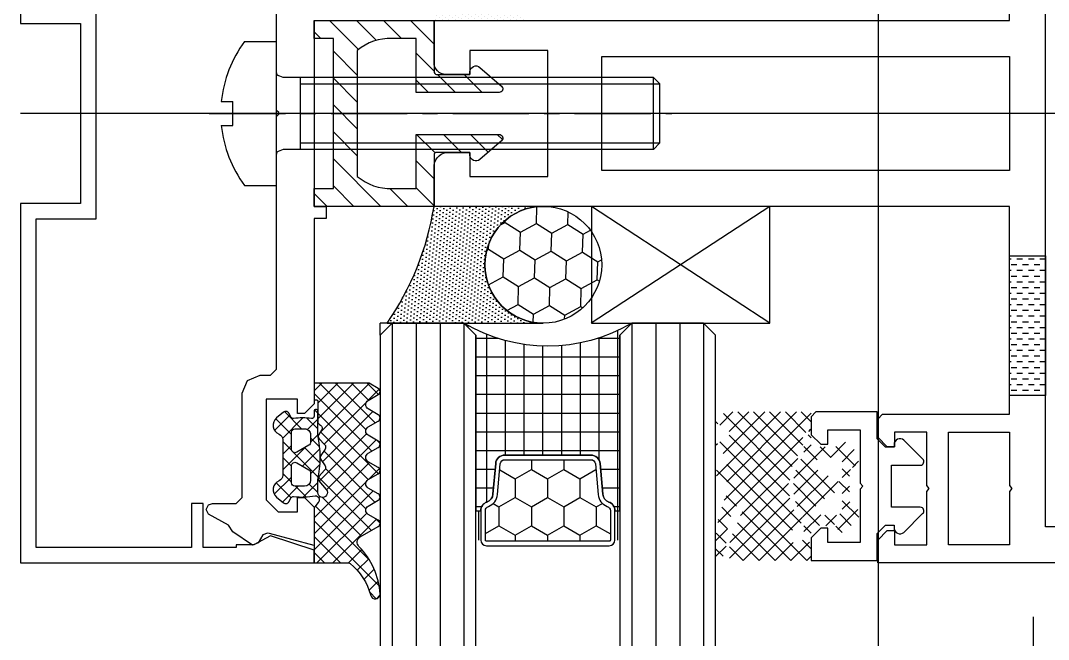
# Model space of a CAD drawing. Header units: inches. Extents: x 24920 to 61775, y 10942 to 38819.
# Drawn here: x 56554.1 to 56639.9, y 27475.3 to 27527 of the extents above; entities that cross this region are included whole.
import ezdxf

# ---------------------------------------------------------------- set-up
doc = ezdxf.new("R2010")
doc.units = ezdxf.units.IN
doc.header["$MEASUREMENT"] = 0
doc.linetypes.add('CENTER', pattern=[50.800000000000004, 31.75, -6.349999999999999, 6.349999999999999, -6.349999999999999])
doc.linetypes.add('HIDDEN', pattern=[9.524999999999999, 6.349999999999999, -3.174999999999999])
for name, color, linetype in [('0AXES', 1, 'CENTER'), ('2ACCESSORY', 201, 'Continuous'), ('2AI.EXTRUSION', 3, 'Continuous'), ('2GASK', 6, 'Continuous'), ('2GLASS', 5, 'Continuous'), ('2SEAL', 34, 'Continuous'), ('6', 6, 'Continuous'), ('EXTRN', 3, 'Continuous'), ('PJ', 13, 'Continuous'), ('SJ-TC', 251, 'Continuous'), ('STEEL', 34, 'Continuous'), ('ZX', 1, 'CENTER'), ('细线', 4, 'Continuous')]:
    doc.layers.add(name, color=color, linetype=linetype)
pattern_1 = [(58.00000001692532, (-10833.23939339159, 3593.01149604264), (-0.1761008857401778, 0.2881042457409463), [0, -0.3020140107643148])]

# ---------------------------------------------------------------- blocks, each defined once
blk = doc.blocks.new('*U617')
at = {"layer": '2AI.EXTRUSION', "color": 8, "linetype": 'HIDDEN', "ltscale": 20}
blk.add_line((909.5020549602791, -135.4799988227811), (38.99998344598635, -135.4800000547282), dxfattribs=at)
at = {"layer": '2AI.EXTRUSION', "color": 8, "elevation": -1.355851711289787e-09}
blk.add_lwpolyline([(909.5020549602791, -148.4137574351334), (38.99998344978121, -148.4137586670804), (38.99998344978121, -2.000000047322828), (909.5020549602791, -1.99999881537579)], dxfattribs=at)
blk = doc.blocks.new('*U818')
h = blk.add_hatch()
h.set_pattern_fill('ANSI31', color=8)
h.set_pattern_definition([(44.99999999999999, (-1506.208227137051, -3046.312566260068), (-1.122532015133644, 1.122532015133644), [])])
edge = h.paths.add_edge_path()
edge.add_line((-0.9361636544981593, 7.194714452878543), (-0.9361636549638206, 0.2565075715938292))
edge.add_line((-0.9361636549638206, 0.2565075715938292), (-5.436163194424807, 0.256508942500659))
edge.add_line((-5.436163194424807, 0.256508942500659), (-5.436163193493485, -1.743491057499341))
edge.add_arc((-1.278093960446558, -1.932060503461796), 4.162342871840575, 177.4034016515988, 220.6481670314939)
edge.add_line((-4.436163187905549, -4.64346179012864), (6.063828341715634, -4.64346315731018))
edge.add_arc((2.905759115344819, -1.932061887164006), 4.162342860253183, 319.3518331312911, 362.5965985576137)
edge.add_line((7.063828336127699, -1.743492426543526), (7.063828336127699, 0.2565075753191195))
edge.add_line((7.063828336127699, 0.2565075753191195), (2.563836345967502, 0.2565075734564743))
edge.add_line((2.563836345967502, 0.2565075734564743), (2.563836345036179, 7.194714452878543))
edge.add_arc((2.86383634506745, 7.194714453147641), 0.3000000000312708, 41.000000037013024, 180.000000051394, ccw=False)
edge.add_line((3.090249219030738, 7.391532162011572), (4.661046073359103, 5.584537088678189))
edge.add_arc((4.283691282483002, 5.256507574092767), 0.5000000006362929, -90.00000005864968, 40.999999950307824, ccw=False)
edge.add_line((4.283691281971187, 4.756507573456474), (4.063836345501841, 4.756507573456474))
edge.add_line((4.063836345501841, 4.756507573456474), (4.063836345501841, 1.956507574574061))
edge.add_arc((4.263836345222444, 1.956507575039723), 0.1999999997206032, 180.0000001334021, 270.0000001334021)
edge.add_line((4.263836345688105, 1.756507575319119), (8.563828336127699, 1.756507575319119))
edge.add_line((8.563828336127699, 1.756507575319119), (8.563828341715634, -8.243492368801526))
edge.add_line((8.563828341715634, -8.243492368801526), (7.063828341715634, -8.243492368801526))
edge.add_line((7.063828341715634, -8.243492368801526), (7.063828340784312, -6.64346315731018))
edge.add_line((7.063828340784312, -6.64346315731018), (-5.436163188836872, -6.64346179012864))
edge.add_line((-5.436163188836872, -6.64346179012864), (-5.436163189768195, -8.243491001619986))
edge.add_line((-5.436163189768195, -8.243491001619986), (-6.936163187905549, -8.243491001619986))
edge.add_line((-6.936163187905549, -8.243491001619986), (-6.936163194424807, 1.756508942500659))
edge.add_line((-6.936163194424807, 1.756508942500659), (-2.67563089583382, 1.756507575319119))
edge.add_arc((-2.670276833607211, 1.99345836262741), 0.2370112689058163, 268.7055836339823, 351.030824020509)
edge.add_line((-2.436163654032498, 1.956507574574061), (-2.436163654498159, 4.756507573456474))
edge.add_line((-2.436163654498159, 4.756507573456474), (-2.656018590036183, 4.756507575319119))
edge.add_arc((-2.656018591594543, 5.256507575377217), 0.5000000000580975, 139.0000001871214, 270.0000001785749, ccw=False)
edge.add_line((-3.033373382821082, 5.584537088678189), (-1.462576528492718, 7.391532163874217))
edge.add_arc((-1.236163654906193, 7.194714454002589), 0.300000000408034, -2.1467690203280654e-07, 138.9999997705308, ccw=False)
at = {"layer": '2ACCESSORY', "extrusion": (-1.70156039253826e-26, -4.440892098500625e-16, -1)}
h = blk.add_hatch(dxfattribs=at)
h.set_pattern_fill('HONEY', color=8, scale=12.5, angle=-31.90291760122359, style=0)
h.set_pattern_definition([(180, (31.68476990705494, -0.7438113673888438), (-2.343750000051317, 1.353164687411117), [1.5625, -3.125]), (60.00000000217285, (31.68476990705494, -0.7438113673888438), (2.343749994827715, 1.353164696458661), [1.562499999999991, -3.124999999999982]), (120.0000000021728, (31.68476990705494, -0.7438113673888438), (-5.223602116934321e-09, 2.706329383869778), [-3.124999999999998, 1.562499999999999])])
edge = h.paths.add_edge_path()
edge.add_arc((-30.08181524926658, 14.84599118462575), 0.3839999999947707, 0, 85.00000000074796)
edge.add_line((-30.04834744518485, 15.22852994656932), (-32.60621866651672, 15.45231468141355))
edge.add_arc((-32.50581524891641, 16.5999309734143), 1.151999999990819, 199.4610267871082, 265.0000000027245, ccw=False)
edge.add_arc((-33.95406100757282, 16.08818863115084), 0.3840000000051469, 19.46102678490551, 90.00000000084346)
edge.add_line((-33.95406100710716, 16.47218863262606), (-36.40137430476352, 16.47218863239323))
edge.add_arc((-36.40137430464711, 16.38374768725407), 0.08844094489363384, 90.00000000217271, 180.0000000021726)
edge.add_line((-36.48981524862211, 16.38374768725407), (-36.48981524815645, 6.128629576571257))
edge.add_arc((-36.40137430325012, 6.128629576105595), 0.088440944893577, 180, 270.0000000000023)
edge.add_line((-36.40137430325012, 6.04018863073361), (-33.95406100559376, 6.040188630966441))
edge.add_arc((-33.95406100710716, 6.42418863034618), 0.3839999999927243, 270.0000000018108, 340.5389732172997)
edge.add_arc((-32.50581524798508, 5.91244628808272), 1.152000000009839, 95.0000000029479, 160.5389732187118, ccw=False)
edge.add_line((-32.60621866581823, 7.060062581364036), (-30.04834744565051, 7.283847316557512))
edge.add_arc((-30.08181525112923, 7.666386080596567), 0.3840000000035825, 275.0000000031447, 360.0000000024127)
edge.add_line((-29.69781524872269, 7.666386080596567), (-29.6978152495376, 14.8459911827631))
at = {"layer": '2ACCESSORY'}
h = blk.add_hatch(dxfattribs=at)
h.set_pattern_fill('HONEY', color=8, scale=0.4756126153768742, angle=58.09329182465993, style=0)
h.set_pattern_definition([(58.09329184144985, (-10833.23939338694, 3591.401337925152), (0.087024027055981, 2.614069912246796), [1.510070053821564, -3.020140107643128]), (178.0932918414497, (-10833.23939338694, 3591.401337925152), (-2.307362964802274, -1.231669937953292), [1.510070053821568, -3.020140107643135]), (118.0932918414497, (-10833.23939338694, 3591.401337925152), (-2.220338937746294, 1.382399974293502), [-3.020140107643149, 1.510070053821574])])
h.paths.add_polyline_path([(17.57746374321323, 8.298695178393245, -1), (9.300193490513266, 13.45142696394396, -1)])
at = {"layer": '2GASK'}
h = blk.add_hatch(dxfattribs=at)
h.set_pattern_fill('ANSI37', color=8, scale=7.5, style=0)
h.set_pattern_definition([(45.00000000000001, (3.116466227440469, -30.81376845412524), (-0.6629126073623882, 0.6629126073623883), []), (135, (3.116466227440469, -30.81376845412524), (-0.6629126073623883, -0.6629126073623882), [])])
edge = h.paths.add_edge_path()
edge.add_line((38.1164692273087, 33.22623240297253), (36.61647304200596, 33.22623240297253))
edge.add_ellipse((36.31645473145909, 33.22623240297253), major_axis=(-0.2121449818678283, 0.2121449818678282), ratio=0.9999999999999865, start_angle=45.0000000000004, end_angle=225.0000000000004, ccw=False)
edge.add_line((36.01643642091221, 33.22623240297253), (35.41179543691624, 33.22623240297253))
edge.add_ellipse((35.41653648088959, 33.52629503329445), major_axis=(-0.2122028034855872, 0.2122028034855871), ratio=0.9999999999999853, start_angle=45.01852134877902, end_angle=134.0947916156249, ccw=False)
edge.add_ellipse((32.07648756457002, 34.31250249726872), major_axis=(2.22031120929291, 2.22031120929291), ratio=0.9999999999999991, start_angle=300.4978757498804, end_angle=329.5021242500512)
edge.add_line((35.11643641390674, 35.09880697114568), (35.11643641390674, 35.22619497163396))
edge.add_line((35.11643641390674, 35.22619497163396), (35.61643641390674, 35.5148760019074))
edge.add_ellipse((35.46639846817015, 35.77469774030033), major_axis=(0.2121540960044312, 0.2121540960044312), ratio=1, start_angle=255.004927563055, end_angle=354.9896908421327)
edge.add_line((35.69627039828174, 35.9675127206574), (34.87986414828219, 36.94042837007146))
edge.add_ellipse((34.26704069536572, 36.42626902330449), major_axis=(-0.5656467176214321, 0.5656467176214321), ratio=0.9999999999999982, start_angle=264.9966757584949, end_angle=382.3843929723604)
edge.add_ellipse((33.06711218525743, 36.92619867664325), major_axis=(-0.3535263056067423, 0.3535263056067423), ratio=0.9999999999999689, start_angle=135.0003365319291, end_angle=202.377612876287, ccw=False)
edge.add_line((33.06711512182756, 36.42623698060925), (30.7658626904431, 36.42623698060925))
edge.add_ellipse((30.76585230448745, 36.92623952143549), major_axis=(0.353555187304372, 0.3535551873043721), ratio=0.9999999999999942, start_angle=157.6208604551545, end_angle=225.0011901368018, ccw=False)
edge.add_ellipse((29.5658337196819, 36.42617843619155), major_axis=(0.5657123725756756, 0.5657123725756756), ratio=1, start_angle=337.6227690535853, end_angle=454.9969352835861)
edge.add_line((28.9529964795056, 36.94046580141003), (28.13665126466185, 35.96755015199597))
edge.add_ellipse((28.36639755192118, 35.77469279250363), major_axis=(-0.212105301229752, 0.2121053012297521), ratio=0.9999999999999948, start_angle=4.988684236477848, end_angle=105.0017112578015)
edge.add_line((28.2164242138806, 35.51491343324597), (28.7164242138806, 35.22623240297253))
edge.add_line((28.7164242138806, 35.22623240297253), (28.71642421388151, 35.09884440248788))
edge.add_ellipse((31.76056450340275, 34.31253992860729), major_axis=(-2.223180697551303, 2.223180697551303), ratio=0.9999999999999989, start_angle=30.51700324279786, end_angle=58.1975255119388)
edge.add_ellipse((28.40747388734235, 33.5262324029718), major_axis=(0.2121320343559691, 0.2121320343559692), ratio=0.9999999999999919, start_angle=225.0000000000002, end_angle=328.1975255115934, ccw=False)
edge.add_line((28.40747388734235, 33.22623240297253), (27.75673183106801, 33.22623240297253))
edge.add_ellipse((27.94642920811475, 32.95622082122281), major_axis=(-0.2333359692987306, 0.2333359692987306), ratio=0.9999999999999926, start_angle=-9.909935516176803, end_angle=134.9999806538693)
edge.add_line((27.94642909669346, 32.62623392885143), (29.16434903488926, 32.62623392885143))
edge.add_ellipse((29.1643490348888, 32.32623392885216), major_axis=(-0.2121320343560285, 0.2121320343560285), ratio=0.999999999999975, start_angle=279.1587870949511, end_angle=314.99999999999926, ccw=False)
edge.add_ellipse((31.91643142295652, 36.13631076712772), major_axis=(3.111318204798863, 3.111318204798863), ratio=0.9999999999999992, start_angle=189.1587870960169, end_angle=260.0778842702289)
edge.add_ellipse((34.73244884055839, 32.12623392885143), major_axis=(0.3535533905932457, 0.3535533905932457), ratio=0.9999999999999676, start_angle=404.99999999994884, end_angle=440.0778842701275, ccw=False)
edge.add_line((34.73244884055839, 32.62623392885143), (36.01643642091176, 32.62623392885143))
edge.add_ellipse((36.01643642091221, 31.97623240297253), major_axis=(0.4596204867305732, 0.4596204867305732), ratio=0.9999999999999988, start_angle=225, end_angle=405, ccw=False)
edge.add_ellipse((36.01643632418563, 31.72616438943442), major_axis=(0.2827956985999835, 0.2827956985999835), ratio=0.9999999999999967, start_angle=164.9937435370383, end_angle=225.0000138573655, ccw=False)
edge.add_line((35.67006190919346, 31.52623545473034), (35.38862880372426, 32.01363169496472))
edge.add_ellipse((34.52256825223049, 31.51356561779903), major_axis=(0.7071516670369721, 0.707151667036972), ratio=0.9999999999999816, start_angle=345.0022716706787, end_angle=404.172843667923)
edge.add_ellipse((34.53214900447438, 32.17493354020189), major_axis=(-0.2394448590158755, 0.2394448590158755), ratio=0.9999999999999876, start_angle=-45.82171138057691, end_angle=41.99748697434638)
edge.add_line((34.19398769044346, 32.19267069642956), (34.18648036622471, 32.04890238588268))
edge.add_ellipse((33.91468450208686, 32.06321652253246), major_axis=(0.1924550418542754, 0.1924550418542754), ratio=0.9999999999999845, start_angle=195.0109902744952, end_angle=311.9853013343452, ccw=False)
edge.add_line((33.77864345216221, 31.82748209779675), (33.59254726075596, 31.93491923158581))
edge.add_ellipse((33.43455930305208, 31.66119852428164), major_axis=(-0.2234761960334867, 0.2234761960334868), ratio=0.999999999999996, start_angle=-74.99297156560856, end_angle=26.99668714504691)
edge.add_line((33.13399013184971, 31.75887858217175), (33.08949550294392, 31.62196146791393))
edge.add_ellipse((32.804183933883, 31.71465987001648), major_axis=(0.212126949245289, 0.212126949245289), ratio=0.9999999999999833, start_angle=180.0005388141072, end_angle=297.0008984502685, ccw=False)
edge.add_line((32.59205897950596, 31.50253092592175), (32.45064052247517, 31.64391886537123))
edge.add_ellipse((32.22719064730973, 31.42053924554057), major_axis=(-0.2234147502603349, 0.223414750260335), ratio=0.9999999999999977, start_angle=269.9909913419256, end_angle=372.0104362713629)
edge.add_line((31.96217616700596, 31.59257304017956), (31.88374599122471, 31.471830242328))
edge.add_ellipse((31.63214425426031, 31.63523142552731), major_axis=(-0.2121360185286463, 0.2121360185286463), ratio=0.9999999999999967, start_angle=75.0002534231707, end_angle=191.9985416800955, ccw=False)
edge.add_line((31.37233241700596, 31.48522745912487), (31.27235683106846, 31.65838419740248))
edge.add_ellipse((30.99865648376453, 31.50034671130925), major_axis=(0.2234812376076233, 0.2234812376076233), ratio=0.9999999999999961, start_angle=345.0025931386926, end_angle=446.997377555369)
edge.add_line((30.78718837403721, 31.73522745912487), (30.68019374513096, 31.63889872377331))
edge.add_ellipse((30.47946626084467, 31.8618069451768), major_axis=(0.2121079891442837, 0.2121079891442837), ratio=0.9999999999999926, start_angle=149.9954755450796, end_angle=267.0028417971297, ccw=False)
edge.add_line((30.18971522950596, 31.78419291322643), (30.13606532716221, 31.98435770814831))
edge.add_ellipse((29.84628532618353, 31.90670341585428), major_axis=(0.2121351433389166, 0.2121351433389166), ratio=0.9999999999999813, start_angle=330.0014712014908, end_angle=431.9968295502055)
edge.add_line((29.71010097169346, 32.17401682680065), (29.57264979981846, 32.10398661439831))
edge.add_ellipse((29.43647490583226, 32.37134858662102), major_axis=(-0.2121627040074121, 0.2121627040074121), ratio=0.9999999999999903, start_angle=45.011172098094505, end_angle=161.9910103678752, ccw=False)
edge.add_line((29.13643153809971, 32.37129008119518), (29.13643153809971, 32.52623545473034))
edge.add_line((29.13643153809971, 32.52623545473034), (27.86403163575596, 32.52623545473034))
edge.add_ellipse((27.86395444044774, 33.02616535969355), major_axis=(0.3535038301312338, 0.3535038301312338), ratio=0.9999999999999869, start_angle=142.1736709308907, end_angle=225.0088471708821, ccw=False)
edge.add_ellipse((27.07025377279388, 32.92618990801566), major_axis=(-0.2121620831164136, 0.2121620831164136), ratio=0.9999999999999808, start_angle=232.1884997833595, end_angle=314.9970103609463)
edge.add_line((27.07026942872471, 33.22623240297253), (25.71644862794346, 33.22623240297253))
edge.add_line((25.71644862794346, 33.22623240297253), (25.71644862794392, 26.12623665784122))
edge.add_line((25.71644862794346, 26.12623665784122), (26.14949306153721, 25.37623665784122))
edge.add_ellipse((26.40928920411534, 25.52620826784187), major_axis=(-0.2121149682422687, 0.2121149682422688), ratio=0.9999999999999997, start_angle=74.99640016376578, end_angle=195.0035998362342)
edge.add_line((26.66908534669346, 25.37623665784122), (27.15693935059971, 26.22123787854071))
edge.add_ellipse((27.51201137208409, 26.01619377134921), major_axis=(-0.289930359168688, 0.289930359168688), ratio=0.9999999999999956, start_angle=-104.99477450656872, end_angle=14.994774507009424, ccw=False)
edge.add_line((27.86708339356846, 26.22123787854434), (28.35493358277745, 25.37623665784122))
edge.add_ellipse((28.61472972535557, 25.52620826784187), major_axis=(-0.2121149682422687, 0.2121149682422688), ratio=0.9999999999999997, start_angle=74.99640016376578, end_angle=195.0035998362342)
edge.add_line((28.8745258679337, 25.37623665784122), (29.3624409069962, 26.22123787854434))
edge.add_ellipse((29.71751292848057, 26.01624931923288), major_axis=(-0.2899107189202248, 0.2899107189202248), ratio=1, start_angle=-105.00149681819721, end_angle=15.00149681819721, ccw=False)
edge.add_line((30.07258494996495, 26.22123787854434), (30.5604389538712, 25.37623665784122))
edge.add_ellipse((30.82023509644932, 25.52620826784187), major_axis=(-0.2121149682422687, 0.2121149682422688), ratio=0.9999999999999997, start_angle=74.99640016376578, end_angle=195.0035998362342)
edge.add_line((31.08003123902745, 25.37623665784122), (31.5423756106411, 26.17705810372354))
edge.add_ellipse((31.97620791521513, 25.90799793882616), major_axis=(-0.3609735730122319, 0.3609735730122319), ratio=0.9999999999999959, start_angle=-71.66142949464859, end_angle=13.193061462974015, ccw=False)
edge.add_ellipse((37.00654193991068, 35.92701742808276), major_axis=(7.566352960209858, 7.566352960209858), ratio=0.9999999999999992, start_angle=198.3398144241779, end_angle=224.9993622795815)
edge.add_line((37.00642284058995, 25.22657845471622), (37.67646678590245, 25.22657845471622))
edge.add_ellipse((37.6765459103317, 25.42645053041997), major_axis=(-0.1413309111744406, 0.1413309111744406), ratio=0.9999999999999569, start_angle=134.9773180140358, end_angle=225.037983302425)
edge.add_line((37.87641795777745, 25.42658303235294), (37.87641795777745, 25.52658150647403))
edge.add_ellipse((37.27654890346639, 25.52671092178207), major_axis=(-0.4241714859987685, 0.4241714859987686), ratio=0.99999999999999, start_angle=224.9876390509121, end_angle=315.0101752414562)
edge.add_line((37.27644237183995, 26.12657998059512), (36.66645702027745, 26.12657998059149))
edge.add_ellipse((36.66649657520247, 32.42677176963116), major_axis=(-4.454908336892562, 4.454908336892562), ratio=0.9999999999999981, start_angle=106.9278727881584, end_angle=134.9996402759886, ccw=False)
edge.add_ellipse((33.86645395835876, 27.17657788207725), major_axis=(0.2474878380425376, 0.2474878380425376), ratio=0.9999999999999857, start_angle=21.00158388863099, end_angle=196.9252076205726, ccw=False)
edge.add_line((34.0088032116837, 27.49632332776309), (36.21729930543324, 26.51303170178653))
edge.add_ellipse((36.62411665472973, 27.42702481483866), major_axis=(-0.7074191707885688, 0.7074191707885688), ratio=0.9999999999999485, start_angle=111.0062052023584, end_angle=134.995471735184)
edge.add_line((36.6240375866837, 26.42658303235294), (37.91645702027836, 26.42658303235294))
edge.add_ellipse((37.91644328356597, 26.6266089777273), major_axis=(0.141439702720735, 0.141439702720735), ratio=0.9999999999999881, start_angle=225.0039347677706, end_angle=314.9916940110417)
edge.add_line((38.1164692273087, 26.62657998059512), (38.1164692273087, 33.22623240297253))
edge = h.paths.add_edge_path(flags=16)
edge.add_line((30.55244195896012, 33.77694987709401), (31.47620904880387, 35.37695598060964))
edge.add_ellipse((31.2163890967513, 35.52694682667425), major_axis=(0.2121363492993495, 0.2121363492993495), ratio=0.9999999999999959, start_angle=285.0026915098382, end_angle=405.001281127373)
edge.add_line((31.21638238864762, 35.82695292885182), (30.01637018161637, 35.82695292885182))
edge.add_ellipse((30.01645032403576, 35.32687278643061), major_axis=(-0.353610064382636, 0.353610064382636), ratio=0.9999999999999791, start_angle=-44.99081782700794, end_angle=44.99081782685163)
edge.add_line((29.51637018161637, 35.32695292885182), (29.51637018161637, 34.12695598060964))
edge.add_ellipse((30.01644905278317, 34.12703485177553), major_axis=(0.3536091653285479, 0.3536091653285478), ratio=0.999999999999998, start_angle=135.0090365443417, end_angle=224.990963455502)
edge.add_line((30.01637018161637, 33.62695598060964), (30.29261529880387, 33.62695598060964))
edge.add_ellipse((30.292671072757, 33.92689844926645), major_axis=(-0.2120913572206292, 0.2120913572206294), ratio=0.9999999999999508, start_angle=134.9893459164839, end_angle=195.0049991251474)
edge = h.paths.add_edge_path(flags=16)
edge.add_ellipse((33.81644748463441, 34.12686647056034), major_axis=(0.3534901030966638, 0.3534901030966638), ratio=0.9999999999999917, start_angle=224.9897410674578, end_angle=315.0102589325422)
edge.add_line((34.31635797458512, 34.12695598060964), (34.31635797458512, 35.32695292885182))
edge.add_ellipse((33.8164459616055, 35.3270409158722), major_axis=(0.353491179849641, 0.353491179849641), ratio=0.9999999999999966, start_angle=314.9899156556819, end_angle=405.010084344318)
edge.add_line((33.81635797458512, 35.82695292885182), (32.61640680271012, 35.82695292885182))
edge.add_ellipse((32.61637320280715, 35.52696235390613), major_axis=(0.2121253711669911, 0.2121253711669911), ratio=0.9999999999999987, start_angle=44.99358268972931, end_angle=165.0024446733124)
edge.add_line((32.35658014255387, 35.37695598060964), (33.28034723239716, 33.77694987709401))
edge.add_ellipse((33.54011058595643, 33.92688540085874), major_axis=(-0.2120821316604432, 0.2120821316604432), ratio=0.999999999999987, start_angle=74.99356144397136, end_angle=135.0120935144194)
edge.add_line((33.54017389255387, 33.62695598060964), (33.81635797458512, 33.62695598060964))
at = {"layer": '2GASK', "extrusion": (-1.223449308287925e-27, -4.440892098500626e-16, -1)}
h = blk.add_hatch(dxfattribs=at)
h.set_pattern_fill('ANSI37', color=8, scale=7.5, style=0)
h.set_pattern_definition([(45, (-25.53311328680138, 9.499997999999367), (-0.6629126073623882, 0.6629126073623883), []), (135, (-25.53311328680138, 9.499997999999367), (-0.6629126073623883, -0.6629126073623882), [])])
edge = h.paths.add_edge_path()
edge.add_arc((-38.51383634303012, -5.374385176653168), 0.200000000003925, 360, 398.9338727661013)
edge.add_arc((-42.31667413960982, -8.446602200843671), 5.088772110751271, 398.9338727664365, 435.2029914309393)
edge.add_arc((-40.91525854268147, -3.141335525640981), 0.3984694704377894, 89.99999998566773, 255.20299143074868, ccw=False)
edge.add_arc((-41.2959851761234, -8.99645284821181), 6.265165644033662, 405.82150470156785, 446.51605738267983, ccw=False)
edge.add_arc((-36.57626305133102, -4.149696687676238), 0.5000000000131325, 224.9999999813224, 330.0000000008183)
edge.add_line((-36.14325034942385, -4.399696687676622), (-35.27364396423081, -2.893494245879991))
edge.add_arc((-35.01383634307852, -3.043494245885615), 0.300000000017505, 390.0000000033213, 510.0000000006899, ccw=False)
edge.add_line((-34.75402872193672, -2.893494245861801), (-34.26479823728778, -3.740866301752247))
edge.add_arc((-33.913836343028, -3.538238357597949), 0.4052558882664258, 210.0000000034424, 330.0000000007151)
edge.add_line((-33.56287444875352, -3.740866301726781), (-33.07364396423372, -2.893494245879991))
edge.add_arc((-32.81383634308128, -3.043494245884396), 0.3000000000170193, 390.00000000390895, 510.00000000090506, ccw=False)
edge.add_line((-32.55402872194145, -2.893494245858165), (-32.06479823728887, -3.740866301755887))
edge.add_arc((-31.7138363430321, -3.538238357598475), 0.4052558882653762, 210.0000000040362, 330.0000000013089)
edge.add_line((-31.36287444875643, -3.740866301723145), (-30.87364396423663, -2.893494245879992))
edge.add_arc((-30.61383634308419, -3.043494245884398), 0.3000000000170194, 390.0000000039091, 510.00000000090506, ccw=False)
edge.add_line((-30.35402872194436, -2.893494245858165), (-29.86479823729178, -3.740866301755887))
edge.add_arc((-29.51383634303501, -3.538238357596969), 0.4052558882661291, 210.0000000042206, 330.0000000011245)
edge.add_line((-29.16287444875934, -3.740866301723145), (-28.67364396423227, -2.893494245879992))
edge.add_arc((-28.41383634307983, -3.043494245884398), 0.3000000000170194, 390.0000000039091, 510.00000000090506, ccw=False)
edge.add_line((-28.15402872193999, -2.893494245858165), (-27.66479823728741, -3.740866301755887))
edge.add_arc((-27.31383634303064, -3.538238357598473), 0.4052558882653771, 210.0000000040364, 330.0000000013086)
edge.add_line((-26.96287444875497, -3.740866301723145), (-26.47364396422972, -2.89349424588363))
edge.add_arc((-26.21383634307533, -3.043494245885626), 0.3000000000175098, 390.0000000041253, 510.00000000149043, ccw=False)
edge.add_line((-25.95402872193563, -2.893494245858165), (-25.46479823728487, -3.740866301752249))
edge.add_arc((-25.11383634302509, -3.538238357597949), 0.4052558882664259, 210.0000000034424, 330.000000000715)
edge.add_line((-24.76287444875061, -3.740866301726783), (-24.27364396423263, -2.89349424588363))
edge.add_arc((-24.01383634307866, -3.043494245886404), 0.3000000000175317, 390.00000000188703, 510.0000000013216, ccw=False)
edge.add_line((-23.75402872193308, -2.893494245869078), (-23.31383634303029, -3.65592981118607))
edge.add_line((-23.31383634303029, -3.65592981118607), (-23.31383634303029, -8.243492365072598))
edge.add_line((-23.31383634303029, -8.243492365072598), (-24.61383634302592, -8.243492365079874))
edge.add_arc((-24.61383634302683, -8.14349236508042), 0.0999999999994543, 180.0000000005211, 270.0000000005211, ccw=False)
edge.add_line((-24.71383634302629, -8.143492365081329), (-24.71383634303174, -8.0594715031948))
edge.add_arc((-24.83312486898326, -8.051481934133502), 0.1195557846257151, 356.168232282578, 440.7156103337343)
edge.add_line((-24.81383634309759, -7.933492365074926), (-26.54028300482469, -7.934784390687128))
edge.add_arc((-26.53781770557367, -7.672499674053952), 0.2622963024515254, 211.9368372906274, 269.46147421538177, ccw=False)
edge.add_line((-26.76041067895903, -7.81125023614004), (-26.82721097779404, -7.712214720297197))
edge.add_arc((-27.07592224970518, -7.879972591238957), 0.3000000000642795, 393.9999999688057, 483.9999999942282)
edge.add_line((-27.24368012075729, -7.631261319402256), (-27.58815715698665, -7.863614014149789))
edge.add_arc((-27.75080711103791, -7.556518983618851), 0.3475087989241033, 232.0924950992316, 297.90750490242266, ccw=False)
edge.add_line((-27.96431253922901, -7.830704682484793), (-28.44223345702676, -7.369181816877243))
edge.add_arc((-28.6506309681304, -7.584983756923595), 0.2999999999366023, 405.9999999973499, 484.000000002132)
edge.add_line((-28.81838883914543, -7.336272485215885), (-29.34607847193593, -7.692203636815974))
edge.add_arc((-29.51383634308079, -7.37204429365862), 0.3614480714321309, 242.3462512720273, 297.6537487230022, ccw=False)
edge.add_line((-29.68159421425344, -7.692203636801422), (-30.20928384699846, -7.336272485234075))
edge.add_arc((-30.37704171802539, -7.584983756956351), 0.2999999999553304, 415.9999999975396, 494.0000000013493)
edge.add_line((-30.58543922913714, -7.369181816891795), (-31.06336014699491, -7.830704682535724))
edge.add_arc((-31.27329189129776, -7.570968051542445), 0.3339677450679547, 235.0531754489803, 308.94682455899215, ccw=False)
edge.add_line((-31.46459394090425, -7.844716075393079), (-32.18875286677803, -7.237074587839742))
edge.add_arc((-32.44586791062832, -7.543492365090312), 0.3999999999866489, 410.000000002943, 629.9999999999394)
edge.add_line((-32.44586791062875, -7.943492365076962), (-31.37931215361687, -7.943492365084238))
edge.add_arc((-29.51383634302011, -16.54349236506054), 8.799999999972394, 437.7612442321588, 462.2387557678412, ccw=False)
edge.add_line((-27.64836053242334, -7.943492365084239), (-25.61383634302592, -7.943492365076963))
edge.add_arc((-25.61383634302501, -8.043492365076418), 0.0999999999994543, 360.0000000005211, 450.0000000005211, ccw=False)
edge.add_line((-25.51383634302556, -8.043492365075508), (-25.51383634302556, -8.143492365088605))
edge.add_arc((-25.61383634302592, -8.14349236507951), 0.1000000000003638, 270.000000005211, 360, ccw=False)
edge.add_line((-25.61383634302592, -8.243492365079874), (-26.06767991456627, -8.243492365083512))
edge.add_arc((-26.06767271242222, -8.443492364954654), 0.2000000000008195, 450.0020632622872, 547.4590546026368)
edge.add_arc((-31.98788975870482, -9.218599950768184), 5.77074213516803, 352.6505753124746, 367.4590538859334, ccw=False)
edge.add_arc((-26.0662003507608, -9.982377536492187), 0.1999999999969469, 532.6508349305891, 600.0000000071525)
edge.add_line((-26.16620035073765, -10.15558261725891), (-25.8174086907261, -10.35695757599387))
edge.add_arc((-25.96740869066427, -10.6167651971037), 0.2999999999469962, 320.0000000049478, 420.0000000077908, ccw=False)
edge.add_line((-25.73759535775253, -10.80960147995575), (-26.21832480772036, -11.38251252911869))
edge.add_arc((-26.83116036227424, -10.86828244139891), 0.8000000000260272, 202.6198649474927, 320.0000000043177, ccw=False)
edge.add_arc((-28.03116036230131, -11.36828244139747), 0.4999999999984097, 382.6198649475718, 450.0000000000521)
edge.add_line((-28.03116036230176, -10.86828244139906), (-31.00107180198256, -10.86828244139906))
edge.add_arc((-31.00107180197214, -11.36828244139786), 0.4999999999988063, 450.0000000011941, 517.3801350528497)
edge.add_arc((-32.20107180199928, -10.86828244140102), 0.8000000000250302, 219.9999999952038, 337.3801350523597, ccw=False)
edge.add_line((-32.81390735655668, -11.38251252911505), (-33.29463680644267, -10.80960148005761))
edge.add_arc((-33.06482347347996, -10.61676519716202), 0.3000000000140252, 119.99999999766251, 219.999999995165, ccw=False)
edge.add_line((-33.21482347347637, -10.35695757600842), (-32.86603181339206, -10.15558261717888))
edge.add_arc((-32.96603297916558, -9.982378209485692), 0.2000000000010258, 300.0003856353547, 367.6190645422479)
edge.add_arc((-27.29509029427968, -9.22382241662833), 5.52145067497386, 168.8062773038563, 187.6187545958329, ccw=False)
edge.add_arc((-32.90769865476754, -8.113135593998265), 0.2000000000027568, 348.8064317018612, 381.1404753346137)
edge.add_arc((-33.04760350330903, -8.167233961371789), 0.3499999999957411, 381.1404753320853, 489.999999995359)
edge.add_line((-33.27257916667486, -7.899118406265187), (-33.62722459426959, -8.1967012537134))
edge.add_arc((-33.75578211619043, -8.043492365077695), 0.199999999998539, 269.99999999948807, 309.9999999941939, ccw=False)
edge.add_line((-33.75578211619222, -8.243492365076236), (-38.31383634302983, -8.24349236508715))
edge.add_line((-38.31383634302983, -8.243492365087148), (-38.3138363430262, -5.374385176652138))
edge = h.paths.add_edge_path(flags=16)
edge.add_line((-31.91616027011014, -9.043519371916773), (-31.9161602701065, -9.843519371905131))
edge.add_arc((-31.61616027010723, -9.843519371905131), 0.2999999999992724, 180, 270)
edge.add_line((-31.61616027010723, -10.1435193719044), (-30.21616027011487, -10.14351937191532))
edge.add_arc((-30.2161602701131, -9.843519371934784), 0.2999999999805327, 269.9999999996628, 390.0000000001818)
edge.add_line((-29.95635264899511, -9.693519371943694), (-30.53370291823603, -8.69351937187821))
edge.add_arc((-30.79351053931762, -8.843519371847687), 0.2999999999381929, 390.0000000000841, 449.9999999996485)
edge.add_line((-30.79351053931578, -8.543519371909497), (-31.4161602701156, -8.543519371916773))
edge.add_arc((-31.41616027010995, -9.043519371916965), 0.5000000000001927, 450.0000000006473, 539.999999999978)
edge = h.paths.add_edge_path(flags=16)
edge.add_arc((-28.81616027011234, -9.843519371875363), 0.3000000000363152, 509.9999999998185, 630.0000000001432)
edge.add_line((-28.8161602701116, -10.14351937191168), (-27.41616027011014, -10.1435193719044))
edge.add_arc((-27.41616027011053, -9.84351937190474), 0.2999999999996623, 270.0000000000746, 359.9999999999255)
edge.add_line((-27.11616027011087, -9.843519371905131), (-27.11616027010723, -9.04351937192041))
edge.add_arc((-27.61616027010791, -9.043519371917455), 0.5000000000006821, 360, 450.0000000002606)
edge.add_line((-27.61616027010723, -8.543519371916773), (-28.23881000091615, -8.543519371909497))
edge.add_arc((-28.23881000091538, -8.843519372023165), 0.300000000113668, 450.0000000001458, 509.9999999998213)
edge.add_line((-28.49861762214869, -8.693519371965522), (-29.07596789127865, -9.693519371856382))
at = {"layer": '2SEAL'}
h = blk.add_hatch(dxfattribs=at)
h.set_pattern_fill('DOTS', color=8, scale=0.1902450461507497, angle=58.00000000013542)
h.set_pattern_definition(pattern_1)
edge = h.paths.add_edge_path()
edge.add_arc((-11.81119820190906, 10.87506107407899), 4.875034554395825, 180, 360)
edge.add_line((-6.93616364751324, 10.87506106849105), (-6.936163645184934, 1.756508942500659))
edge.add_arc((-3.205726109625175, -21.59432920570907), 23.6469407414706, 99.07664767057187, 124.7553865290532)
edge.add_line((-16.68623233115613, -2.16616000626891), (-16.68623275630489, 10.87506107966692))
h = blk.add_hatch(dxfattribs=at)
h.set_pattern_fill('DOTS', color=8, scale=0.1902450461507497, angle=58.00000000013542)
h.set_pattern_definition(pattern_1)
edge = h.paths.add_edge_path()
edge.add_arc((13.43882861645579, 10.87506107396257), 4.875034554395825, 180, 360, ccw=False)
edge.add_line((8.56379406205997, 10.87506106837463), (8.563794059615248, 1.756508942384244))
edge.add_arc((4.833356523997281, -21.59432920559266), 23.6469407412276, 55.24461347070991, 80.92335232919129, ccw=False)
edge.add_line((18.31386274547003, -2.166160006385326), (18.31386317085162, 10.87506107955051))
at = {"layer": 'SJ-TC'}
h = blk.add_hatch(dxfattribs=at)
h.set_pattern_fill('DASH', color=8, scale=0.5, angle=-90.00000000000004, style=0)
h.set_pattern_definition([(270, (-1802.877966072747, 3225.326076495618), (-0.4762499999999996, -0.4762500000000005), [0.47625, -0.47625])])
h.paths.add_polyline_path([(12.70425724070628, 49.77650575640655), (12.70420892177026, 52.77652352982477), (24.34826891137163, 52.77652352982477), (24.34831723030766, 49.7765057476754)])
at = {"layer": 'STEEL', "extrusion": (-1.70156039253826e-26, -4.440892098500625e-16, -1)}
h = blk.add_hatch(dxfattribs=at)
h.set_pattern_fill('ANSI37', color=8, scale=12.5, angle=13.09708239877641, style=0)
h.set_pattern_definition([(90, (31.68476990705494, -0.7438113673888438), (1.5625, 5.925593496230195e-11), []), (7.016709298534877e-15, (31.68476990705494, -0.7438113673888438), (5.925593496230195e-11, -1.5625), [])])
edge = h.paths.add_edge_path()
edge.add_arc((-30.08181524926658, 14.84599118462575), 0.7679999999871184, 0, 85.0000000003426)
edge.add_line((-30.01487963924046, 15.61106871223819), (-32.57275086057234, 15.83485344708242))
edge.add_arc((-32.50581524891641, 16.5999309734143), 0.7679999999983564, 199.4610267871566, 265.00000000220086, ccw=False)
edge.add_arc((-33.95406100757282, 16.08818863115084), 0.7680000000012586, 19.46102678715674, 90.00000000330344)
edge.add_line((-33.95406100710716, 16.85618863410127), (-33.95406100699074, 17.2561886344738))
edge.add_line((-33.95406100803848, 17.25618863261116), (-19.3138152505071, 17.25618863400814))
edge.add_line((-19.31381524911012, 17.25618863261116), (-18.31381524899371, 18.2561886329604))
edge.add_arc((-6.463943578282851, 11.25618863261116), 13.76297419138401, 149.4286469570858, 210.5713530472597)
edge.add_line((-18.31381524864446, 4.256188632611156), (-19.31381524899371, 5.256188632727572))
edge.add_line((-19.31381524631615, 5.256188632611156), (-33.95406100384753, 5.256188631214172))
edge.add_line((-33.9540610066415, 5.256188632611156), (-33.95406100652508, 5.656188632983685))
edge.add_arc((-33.95406100710716, 6.42418863034618), 0.7680000000100397, 270.0000000020806, 340.5389732175751)
edge.add_arc((-32.50581524798508, 5.91244628808272), 0.7679999999992486, 95.0000000020379, 160.5389732175753, ccw=False)
edge.add_line((-32.57275085847687, 6.677523819420458), (-30.01487963830914, 6.901308554613934))
edge.add_arc((-30.08181525112923, 7.666386080596567), 0.7679999999928168, 275.0000000021984, 360.0000000021711)
edge.add_line((-29.31381524911012, 7.666386080596567), (-29.31381524992503, 14.8459911827631))
at = {"layer": '0AXES', "color": 8, "ltscale": 10}
blk.add_line((0.8138483629572875, 137.2565057499269, -1.355864054539431e-09), (0.8138483629572875, -32.74348611776441, -1.355864054539431e-09), dxfattribs=at)
at = {"layer": '2ACCESSORY', "color": 8, "extrusion": (0, 0, -1)}
for points, elevation in [([(-33.95406100710716, 17.05618863335621), (-36.40137430418145, 17.05618863335621)], 1.352431870253935e-09), ([(-33.95406100757282, 5.456188631866098), (-36.40137430278446, 5.456188631866098)], 1.352431870264778e-09)]:
    blk.add_lwpolyline(points, dxfattribs=dict(at, elevation=elevation))
at = {"layer": '2ACCESSORY', "color": 8}
blk.add_circle((13.43882861738712, 10.87506107209992, -1.355870982329421e-09), 4.875034555493446, dxfattribs=at)
at = {"layer": '2AI.EXTRUSION', "color": 8, "elevation": -1.355870982329421e-09}
for points in [[(38.31384836272446, 137.2565057499269), (38.31390945469138, 38.77650574947984), (36.41391193210256, 38.77650574947984), (35.6139163267344, 39.57650880868823), (35.6139163267344, 40.1764996496895), (36.81390945608837, 40.1764996496895), (36.81390945376006, 42.87651186044604), (32.3639163267344, 42.8765118585834), (32.11391632394043, 43.07650881055088), (31.86391632533741, 42.87651186044604), (27.41390792555285, 42.87651186044604), (27.41390792462153, 40.1764996496895), (28.61391632533741, 40.17649964782686), (28.61391632440609, 39.57650881241352), (27.8139132651977, 38.77650574761719), (26.31390182483119, 38.77650574947984), (25.91390792555285, 39.17649964782686), (25.91390792694983, 40.27650574761719), (25.91390792788116, 40.27650574531799), (25.91390792788116, 41.77650574531799), (25.91390792788116, 41.77650574575455), (25.91390793020946, 49.77650574575455), (8.563869740900543, 49.77650575879307), (8.563850477292362, 1.756507584632345), (5.313824666152868, 1.756507571593829, -0.3659440045384446), (4.063858939754937, 2.756507573456474), (4.063858938823614, 4.756507571593829), (6.063858959778372, 4.7565075827697), (6.063858959312711, 11.25650758649499), (-4.436141064901676, 11.25650895181388), (-4.436141066764321, 4.756508951813885), (-2.43614106257337, 4.756508935050078), (-2.436141059779402, 2.756508936912724, -0.414213562373095), (-3.436141060245063, 1.756508936912724), (-6.936141052328821, 1.75650895367653), (-6.936141081926112, 49.77650576251835), (-24.2861448890053, 49.77650574575455)], [(30.24647792850192, 39.92622935403415), (30.16648754913513, 39.92622935404223), (30.16648754945527, 42.3327804808323, 0.6937246843358297), (29.64007467546071, 42.52959818996533), (28.06927782113235, 40.97260311663194, 0.6432216140645528), (28.44663261252026, 40.14457360141023), (28.66647609744723, 40.14457360141023), (28.66647609744723, 39.44103005177385), (27.97003223647516, 38.7445797014625), (25.71646769497784, 38.74457970143339), (25.71646769393737, 33.62622630413898), (26.11646159414704, 33.22623240346365), (27.61647303637619, 33.22623240346365), (28.41647609744723, 34.02623546500035), (28.41647609744723, 34.62622630320766), (27.21646769766267, 34.626226302742), (27.21646769766267, 37.32623851349854), (31.66647609744723, 37.32623851489552), (31.91647609744723, 37.52623546639734), (32.16647609744723, 37.32623851442986), (36.61646922540422, 37.32623851489552), (36.61646922726686, 34.62622630227634), (35.41647609744723, 34.62622630367332), (35.41647609744723, 34.02623546174073), (36.21647170234974, 33.22623240253233), (38.11646922726686, 33.22623240299799), (38.11646876952182, 38.74673731180883), (35.8629199584484, 38.74457970143339), (35.16647609744723, 39.44103005177385), (35.16647609744723, 40.14457360141023), (35.3863195823742, 40.14457360141023, 0.6432216140645528), (35.76367437376211, 40.97260311663194), (34.19287751943375, 42.52959818996533, 0.6937246843358297), (33.66646464543919, 42.3327804808323), (33.66646464575933, 39.92622935404223), (33.58647426639254, 39.92622935403415), (30.24646647695954, 39.92622935496547)]]:
    blk.add_lwpolyline(points, format="xyb", dxfattribs=at)
blk.add_lwpolyline([(35.31389180490623, 72.11058911533837), (35.31389957615283, 52.77650574575455), (-33.68614726192209, 52.77659983913691), (-33.68615576926277, 72.4875087455548)], dxfattribs=at)
for points in [[(5.56385993580443, 49.77650576065571), (5.563859967003737, 15.75650894995124), (-3.936136876278397, 15.75650894995124), (-3.936136907943364, 49.77650576624364)], [(36.81392090343979, 44.67650881241352), (27.41391938408015, 44.67650881241352), (27.41391938733977, 49.77650574575455), (31.86392777687979, 49.77650574575455), (32.11392777734545, 49.97650269772203), (32.36392777641413, 49.77650574575455), (36.81392090669942, 49.77650574761719)]]:
    blk.add_lwpolyline(points, close=True, dxfattribs=at)
at = {"layer": '2AI.EXTRUSION', "color": 8, "extrusion": (0, 0, -1)}
for points, elevation in [([(-32.57275085847687, 6.677523819420458, 0.2940266827694142), (-33.22993812754612, 6.168317461077095, -0.3178862182479771), (-33.9540610066415, 5.65618863112104), (-36.40137430278446, 5.65618863112104, -0.414213562373095), (-36.87381524870034, 6.12862957796824), (-36.87381525102865, 16.38374768725407, -0.4142135623730963), (-36.40137430511277, 16.85618863223863), (-33.95406100710716, 16.85618863410127, -0.3178862182468972), (-33.22993812801178, 16.34405980414522, 0.2940266827712337), (-32.57275085987385, 15.83485344580185), (-30.01487963924046, 15.61106871223819, -0.3888787318547111), (-29.3138152481788, 14.84599118462575), (-29.31381524911012, 7.666386080596567, -0.388878731852852), (-30.01487963691216, 6.901308551121474)], 1.352431870241881e-09), ([(-29.69781524686005, 14.8459911827631, 0.3888787318567483), (-30.04834744518485, 15.22852994656932), (-32.60621866581823, 15.45231468013299, -0.2940266827705139), (-33.59199956895645, 16.21612421578538, 0.3178862182493742), (-33.95406100710716, 16.47218863262606), (-36.40137430418145, 16.4721886344887, 0.4142135623730963), (-36.48981524862211, 16.38374768725407), (-36.48981525001909, 6.12862957796824, 0.414213562373095), (-36.40137430325012, 6.04018863073361), (-33.95406101036679, 6.04018863073361, 0.3178862182472148), (-33.59199956802513, 6.296253045711637, -0.2940266827712129), (-32.60621866581823, 7.060062581364036), (-30.04834744378786, 7.283847316790343, 0.3888787318493124), (-29.69781524872269, 7.666386080596567)], 1.352431870241061e-09)]:
    blk.add_lwpolyline(points, format="xyb", close=True, dxfattribs=dict(at, elevation=elevation))
at = {"layer": '2AI.EXTRUSION', "color": 8, "extrusion": (-1.223449308287925e-27, -4.440892098500626e-16, -1), "elevation": 1.355869758152405e-09}
blk.add_lwpolyline([(6.936166227276772, -8.243396541296534), (-8.563825304207057, -8.243396543159179), (-8.563825303741396, -7.243396539433888), (-9.563825304672719, -7.243396543159179), (-9.563825304672719, -8.243396541296534), (-25.04694963065594, -8.243396541296534), (-25.846949631401, -9.043396521552495), (-25.84694963186666, -9.643396422459773), (-24.6469496316804, -9.643396422459773), (-24.64694963074908, -12.2433964202246), (-33.04694963065594, -12.24339642208724), (-34.04694963065594, -11.24339642208724), (-34.04694963065594, -9.643396422459773), (-32.84694963093534, -9.643396422459773), (-32.84694963186666, -9.043396420969657), (-33.64694963121474, -8.243396422087244), (-36.84694963093534, -8.243396422087244), (-35.84694963046968, -11.98339642231076), (-35.82694963091672, -12.13339642082065), (-35.95694963127062, -12.52339642141669), (-36.63694963050693, -12.90339642223626), (-36.81694966187388, -13.38339642082065), (-35.71694963058144, -15.02339642141669), (-35.15694963145688, -15.39339642245977), (-34.24694963177353, -17.05339642260878), (-33.846949631401, -17.24339642208724), (-33.45694963080496, -17.05339642260878), (-33.34694963233233, -16.73339642231076), (-33.34694963046968, -14.74339642208724), (-32.846949631401, -14.24339642394989), (-24.14694963074908, -14.2433964202246), (-23.0869496306932, -13.80339642260878), (-22.64694963074908, -12.74339642208724), (-22.6469496316804, -11.89339642245977), (-22.1469496316804, -11.39339642245977), (-1.063836344104857, -11.39339642245977), (-0.8838363453342026, -11.20339642298131), (-0.7438363442724949, -11.20339642111867), (-0.5638363450361794, -11.39339642245977), (20.45306094171792, -11.39339642245977)], dxfattribs=at)
at = {"layer": '2GASK', "color": 8, "extrusion": (-1.223449308287925e-27, -4.440892098500626e-16, -1), "elevation": 1.355872200684725e-09}
for points in [[(-38.3138363430262, -5.374385176652138, 0.1715343877790241), (-38.35826198977702, -5.248700568958155, 0.1595883733273474), (-41.01702576442949, -3.526590443128951, -0.8785445929911838), (-40.9152585425818, -2.742866055203192, -0.1794534424334477), (-36.92981644204883, -4.503250078163545, 0.4931454261370594), (-36.14325034942385, -4.399696687676622), (-35.27364396423081, -2.893494245879991, -0.5773502691743171), (-34.75402872193672, -2.893494245861801), (-34.26479823728778, -3.740866301752247, 0.577350269173759), (-33.56287444875352, -3.740866301726781), (-33.07364396423372, -2.893494245879991, -0.5773502691721497), (-32.55402872194145, -2.893494245858165), (-32.06479823728887, -3.740866301755887, 0.5773502691737589), (-31.36287444875643, -3.740866301723145), (-30.87364396423663, -2.893494245879992, -0.5773502691721489), (-30.35402872194436, -2.893494245858165), (-29.86479823729178, -3.740866301755887, 0.5773502691716134), (-29.16287444875934, -3.740866301723145), (-28.67364396423227, -2.893494245879992, -0.5773502691721489), (-28.15402872193999, -2.893494245858165), (-27.66479823728741, -3.740866301755887, 0.5773502691737565), (-26.96287444875497, -3.740866301723145), (-26.47364396422972, -2.89349424588363, -0.5773502691742963), (-25.95402872193563, -2.893494245858165), (-25.46479823728487, -3.740866301752249, 0.5773502691737583), (-24.76287444875061, -3.740866301726783), (-24.27364396423263, -2.89349424588363, -0.5773502691863363), (-23.75402872193308, -2.893494245869078), (-23.31383634303029, -3.65592981118607), (-23.31383634303029, -8.243492365072598), (-24.61383634302592, -8.243492365079874, -0.4142135623730951), (-24.71383634302629, -8.143492365081329), (-24.71383634303174, -8.0594715031948, 0.3866068749272936), (-24.81383634309759, -7.933492365074926), (-26.54028300482469, -7.934784390687128, -0.2564058785369864), (-26.76041067895903, -7.81125023614004), (-26.82721097779404, -7.712214720297197, 0.4142135625030551), (-27.24368012075729, -7.631261319402256), (-27.58815715698665, -7.863614014149789, -0.2953357094044198), (-27.96431253922901, -7.830704682484793), (-28.44223345702676, -7.369181816877243, 0.3541185725541817), (-28.81838883914543, -7.336272485215885), (-29.34607847193593, -7.692203636815974, -0.2461209599100133), (-29.68159421425344, -7.692203636801422), (-30.20928384699846, -7.336272485234075, 0.3541185725494057), (-30.58543922913714, -7.369181816891795), (-31.06336014699491, -7.830704682535724, -0.3340794047549295), (-31.46459394090425, -7.844716075393079), (-32.18875286677803, -7.237074587839742, 1.428148006702284), (-32.44586791062875, -7.943492365076962), (-31.37931215361687, -7.943492365084238, -0.1072112534828886), (-27.64836053242334, -7.943492365084238), (-25.61383634302592, -7.943492365076963, -0.4142135623730951), (-25.51383634302556, -8.043492365075508), (-25.51383634302556, -8.143492365088605, -0.4142135623464567), (-25.61383634302592, -8.243492365079874), (-26.06767991456627, -8.243492365083512, 0.4528679381883168), (-26.26598028970193, -8.46945589310053, -0.06470424872335499), (-26.26455735960963, -9.956794396744954, 0.3026281237881196), (-26.16620035073765, -10.15558261725891), (-25.8174086907261, -10.35695757599387, -0.4663076581700986), (-25.73759535775253, -10.80960147995575), (-26.21832480772036, -11.38251252911869, -0.5622077916431039), (-27.56962190076274, -11.17597474909416, 0.3027756377344749), (-28.03116036230176, -10.86828244139906), (-31.00107180198256, -10.86828244139906, 0.3027756377305467), (-31.46261026351249, -11.1759747490978, -0.562207791645004), (-32.81390735655668, -11.38251252911505), (-33.29463680644267, -10.80960148005761, -0.4663076581417304), (-33.21482347347637, -10.35695757600842), (-32.86603181339206, -10.15558261717888, 0.3039122576340769), (-32.76779868346102, -9.955860969679634, -0.0822697764526488), (-32.71150326420002, -8.151960440696712, 0.1420274695296169), (-32.72115885670837, -8.041004437476658, 0.5142585604479595), (-33.27257916667486, -7.899118406265187), (-33.62722459426959, -8.1967012537134, -0.1763269806846462), (-33.75578211619222, -8.243492365076236), (-38.31383634302983, -8.243492365087148)], [(-29.07596789127865, -9.693519371856382, 0.577350269191513), (-28.8161602701116, -10.14351937191168), (-27.41616027011014, -10.1435193719044, 0.4142135623723338), (-27.11616027011087, -9.843519371905131), (-27.11616027010723, -9.04351937192041, 0.4142135623744269), (-27.61616027010723, -8.543519371916773), (-28.23881000091615, -8.543519371909497, 0.2679491924296049), (-28.49861762214869, -8.693519371965522)], [(-31.91616027011014, -9.043519371916773), (-31.9161602701065, -9.843519371905131, 0.4142135623730951), (-31.61616027010723, -10.1435193719044), (-30.21616027011487, -10.14351937191532, 0.5773502691926435), (-29.95635264899511, -9.693519371943694), (-30.53370291823603, -8.69351937187821, 0.2679491924290862), (-30.79351053931578, -8.543519371909497), (-31.4161602701156, -8.543519371916773, 0.4142135623696722)]]:
    blk.add_lwpolyline(points, format="xyb", close=True, dxfattribs=at)
at = {"layer": '2GLASS', "color": 8, "extrusion": (-1.701557927347931e-26, -4.440892098500625e-16, -1)}
for p, q in [((18.31381525143843, 24.25618863261116, -1.355882084424142e-09), (346.5471792600534, 24.25618856771238, -1.355882084424142e-09)), ((18.31381525132201, 22.25618863261116, -1.355882084424142e-09), (346.547179259937, 22.25618856771238, -1.355882084424142e-09)), ((18.3138152512056, 20.25618863261116, -1.355882084424142e-09), (346.5471792598206, 20.25618856771238, -1.355882084424142e-09)), ((18.31381525004144, 18.25618863261116, -1.355879419888883e-09), (346.5471792609848, 18.25618856957503, -1.355879419888883e-09)), ((18.31381524864446, 4.256188632611156, -1.355873202639945e-09), (346.5471792572595, 4.25618856771238, -1.355873202639945e-09)), ((18.31381524852804, 2.256188632611156, -1.355873202639945e-09), (346.5471792571431, 2.256188567712381, -1.355873202639945e-09)), ((18.31381524841163, 0.2561886326111562, -1.355873202639945e-09), (346.5471792570266, 0.2561885677123805, -1.355873202639945e-09)), ((18.31381524724748, -1.743811367388844, -1.355870538104686e-09), (346.5471792581908, -1.743811430424974, -1.355870538104686e-09))]:
    blk.add_line(p, q, dxfattribs=at)
at = {"layer": '2GLASS', "color": 8, "extrusion": (0, 0, -1)}
for points in [[(-346.5471792600534, 25.25618856957503), (-19.3138152505071, 25.25618863261116), (-18.31381525143843, 24.25618863261116), (-18.31381525004144, 18.25618863261116), (-19.31381524911012, 17.25618863261116), (-346.5471792577251, 17.25618856957503)], [(-346.5471792572595, 5.256188569575025), (-19.31381524771314, 5.256188632611156), (-18.31381524864446, 4.256188632611156), (-18.31381524724748, -1.743811367388844), (-19.31381524631615, -2.743811367388844), (-346.5471792549312, -2.743811430424974)]]:
    blk.add_lwpolyline(points, dxfattribs=at)
at = {"layer": '2SEAL', "color": 8}
for p, q in [((8.56379406205997, 10.87506106837463, -1.355870982329421e-09), (8.563794059615248, 1.756508942384244, -1.355870982329421e-09)), ((18.31386274547003, -2.166160006385326, -1.355870982329421e-09), (18.31386317085162, 10.87506107955051, -1.355870982329421e-09)), ((18.31386274656143, -2.16616000626891, -1.355870982329421e-09), (18.31386317171018, 10.87506107966692, -1.355870982329421e-09))]:
    blk.add_line(p, q, dxfattribs=at)
for centre, radius, start, end in [((13.43882861645579, 10.87506107396257, -1.355870982329421e-09), 4.875034554395825, 180.0000000667011, 6.670106611340577e-08), ((4.833356523997281, -21.59432920559266, -1.355870982329421e-09), 23.6469407412276, 55.24461347086159, 80.92335232986265)]:
    blk.add_arc(centre, radius, start, end, dxfattribs=at)
at = {"layer": '6', "color": 8, "ltscale": 10}
for p, q in [((18.31388909561247, 29.7765051785791, -1.355870982325821e-09), (8.563841555844192, 14.88941586219516, -1.355856540544726e-09)), ((8.563841555815088, 29.7765051785791, -1.355870982325821e-09), (18.31388953054011, 14.87492026328619, -1.355856540544726e-09))]:
    blk.add_line(p, q, dxfattribs=at)
at = {"layer": '6', "color": 8, "ltscale": 10, "elevation": -1.355870982329421e-09}
blk.add_lwpolyline([(18.31388909561247, 29.7765051785791), (8.563841555815088, 29.7765051785791), (8.563841555815088, 14.88941585881912), (18.31388909561247, 14.88941585881912)], close=True, dxfattribs=at)
at = {"layer": 'Defpoints', "color": 8}
for p, q in [((18.31381524724748, -1.743811367388844, -1.355870538104686e-09), (18.31381524631615, -2.743811365526199, -1.355870538104686e-09)), ((18.31386273759745, -1.743811367388844, -1.355870538104686e-09), (18.31386273666612, -2.743811365526199, -1.355870538104686e-09)), ((19.31381524911012, -2.743811365526199, -1.355870094015476e-09), (18.31381524631615, -2.743811365526199, -1.355870094015476e-09)), ((19.31386273946009, -2.743811365526199, -1.355870094015476e-09), (18.31386273666612, -2.743811365526199, -1.355870094015476e-09))]:
    blk.add_line(p, q, dxfattribs=at)
at = {"layer": 'EXTRN', "color": 8, "elevation": -1.355870982329421e-09}
for points in [[(37.01384691794556, -18.49339644781503), (37.01384691759631, -31.44348611701935), (9.61384692001775, -31.44348611701935), (9.61384692001775, -26.44339841990222), (-7.986062766844043, -26.44339842560657)], [(-36.6861636540325, -32.74348611031382), (-6.686062770842909, -32.74348612521499), (-6.686062767495969, -27.74339842640984), (8.313846915954855, -27.74339842058907), (8.31384691880703, -32.74348611776441), (38.31384691787571, -32.74348611776441), (38.31384691880703, -8.24339842443078), (37.24384691804335, -8.24339842443078), (36.05384691949621, -11.88339842130154), (36.81384691694439, -13.27339842562287), (36.81384691741005, -14.74339842443078), (37.01384691806197, -14.74339842443078), (37.01384691794556, -17.49339644816428), (33.34694964001574, -17.49339644816428), (33.34694964001574, -18.49339644781503), (37.01384691794556, -18.49339644781503)]]:
    blk.add_lwpolyline(points, dxfattribs=at)
at = {"layer": 'PJ', "color": 8}
for p, q in [((-2.186184792843051, 20.06510357754814, -1.35586469845626e-09), (-1.644684792850967, 20.60660357754023, -1.35586469845626e-09)), ((-1.644684792850967, -9.393396422459773, -1.35586469845626e-09), (-1.644684792850967, 20.60660357754023, -1.35586469845626e-09)), ((3.272315207164866, 20.60660357754023, -1.35586469845626e-09), (-1.644684792850967, 20.60660357754023, -1.35586469845626e-09)), ((3.272315207164866, -9.393396422459773, -1.35586469845626e-09), (3.272315207164866, 20.60660357754023, -1.35586469845626e-09)), ((3.813815207156949, 20.06510357754814, -1.35586469845626e-09), (3.272315207164866, 20.60660357754023, -1.35586469845626e-09)), ((-2.186184792843051, 20.06510357754814, -1.35586469845626e-09), (-2.186184792843051, -10.82196785103952, -1.35586469845626e-09)), ((3.813815207156949, 20.06510357754814, -1.35586469845626e-09), (-2.186184792843051, 20.06510357754814, -1.35586469845626e-09)), ((3.813815207156949, 20.06510357754814, -1.35586469845626e-09), (3.813815207156949, -10.82196785103952, -1.35586469845626e-09)), ((3.813815207156949, -9.393396422459773, -1.35586469845626e-09), (-2.186184792843051, -9.393396422459773, -1.35586469845626e-09)), ((-2.186184792843051, -10.82196785103952, -1.35586469845626e-09), (-2.354486009402535, -11.23728824187492, -1.35586469845626e-09)), ((3.813815207156949, -10.82196785103952, -1.35586469845626e-09), (3.982116423716434, -11.23728824187492, -1.35586469845626e-09)), ((6.813815207156949, -11.39339642245977, -1.35586469845626e-09), (-5.186184792843051, -11.39339642245977, -1.35586469845626e-09)), ((-5.186184792843051, -14.04352205137911, -1.35586469845626e-09), (-5.186184792843051, -11.39339642245977, -1.35586469845626e-09)), ((6.813815207156949, -14.04352205137911, -1.35586469845626e-09), (6.813815207156949, -11.39339642245977, -1.35586469845626e-09)), ((1.813815207156949, -15.04352205137911, -1.35586469845626e-09), (-0.1861847928430507, -15.04352205137911, -1.35586469845626e-09)), ((-0.1861847928430507, -15.99339642243649, -1.35586469845626e-09), (-0.1861847928430507, -15.04352205137911, -1.35586469845626e-09)), ((1.813815207156949, -15.99339642243649, -1.35586469845626e-09), (1.813815207156949, -15.04352205137911, -1.35586469845626e-09))]:
    blk.add_line(p, q, dxfattribs=at)
for centre, radius, start, end in [((-2.58618479283723, -11.14339642245977, -1.35586469845626e-09), 0.25, 270, 337.940621609038), ((4.213815207151129, -11.14339642245977, -1.35586469845626e-09), 0.25, 202.0593783909619, 270), ((0.8138152071569493, -6.043522051379114, -1.35586469845626e-09), 10, 233.130102353489, 264.2608295223296), ((0.8138152071569493, -6.043522051379114, -1.35586469845626e-09), 10, 275.7391704776704, 306.869897646511)]:
    blk.add_arc(centre, radius, start, end, dxfattribs=at)
at = {"layer": 'SJ-TC', "color": 8, "elevation": -1.355870982329421e-09}
blk.add_lwpolyline([(12.70425724070628, 49.77650575640655), (12.70420892177026, 52.77652352982477), (24.34826891137163, 52.77652352982477), (24.34831723030766, 49.7765057476754)], close=True, dxfattribs=at)
at = {"layer": 'STEEL', "color": 8, "extrusion": (0, 0, -1), "elevation": 1.352431870241061e-09}
blk.add_lwpolyline([(-29.3138152481788, 14.84599118462575, 0.3888787318547111), (-30.01487963924046, 15.61106871223819), (-32.57275085987385, 15.83485344580185, -0.2940266827678031), (-33.22993812801178, 16.34405980414522, 0.317886218250374), (-33.95406100710716, 16.85618863410127), (-33.95406100803848, 17.25618863261116), (-19.31381524911012, 17.25618863261116), (-18.31381525004144, 18.25618863261116, 0.2733003602151329), (-18.31381524864446, 4.256188632611156), (-19.31381524631615, 5.256188632611156), (-33.9540610066415, 5.256188632611156), (-33.9540610066415, 5.65618863112104, 0.3178862182472421), (-33.22993812754612, 6.168317461077095, -0.2940266827701396), (-32.57275085847687, 6.677523819420458), (-30.01487963691216, 6.901308551121474, 0.388878731852852), (-29.31381524911012, 7.666386080596567)], format="xyb", close=True, dxfattribs=at)
at = {"layer": 'ZX', "color": 8, "ltscale": 0.2}
blk.add_line((0.8138152071569493, -16.99339642243649, -1.35586469845626e-09), (0.8138152071569493, 21.60660357754023, -1.35586469845626e-09), dxfattribs=at)
at = {"layer": '细线', "color": 8, "elevation": -1.355868539838767e-09}
blk.add_lwpolyline([(-0.9361636544981593, 7.194714452878543), (-0.9361636549638206, 0.2565075715938292), (-5.436163194424807, 0.256508942500659), (-5.436163193493485, -1.743491057499341, 0.1909626433816955), (-4.436163187905549, -4.64346179012864), (6.063828341715634, -4.64346315731018, 0.1909626435916614), (7.063828336127699, -1.743492426543526), (7.063828336127699, 0.2565075753191195), (2.563836345967502, 0.2565075734564743), (2.563836345036179, 7.194714452878543, -0.6937246843519496), (3.090249219030738, 7.391532162011572), (4.661046073359103, 5.584537088678189, -0.6432216140696068), (4.283691281971187, 4.756507573456474), (4.063836345501841, 4.756507573456474), (4.063836345501841, 1.956507574574061, 0.414213562373095), (4.263836345688105, 1.756507575319119), (8.563828336127699, 1.756507575319119), (8.563828341715634, -8.243492368801526), (7.063828341715634, -8.243492368801526), (7.063828340784312, -6.64346315731018), (-5.436163188836872, -6.64346179012864), (-5.436163189768195, -8.243491001619986), (-6.936163187905549, -8.243491001619986), (-6.936163194424807, 1.756508942500659), (-2.67563089583382, 1.756507575319119, 0.3755030478429103), (-2.436163654032498, 1.956507574574061), (-2.436163654498159, 4.756507573456474), (-2.656018590036183, 4.756507575319119, -0.6432216139616325), (-3.033373382821082, 5.584537088678189), (-1.462576528492718, 7.391532163874217, -0.6937246841633974)], format="xyb", close=True, dxfattribs=at)
blk = doc.blocks.new('herhh')
at = {"color": 1, "rotation": 270}
for name, p in [('*U617', (56945.59875535741, 27893.704361902)), ('*U818', (56758.34224960746, 27344.51818767368))]:
    blk.add_blockref(name, p, dxfattribs=at)

msp = doc.modelspace()

# ---------------------------------------------------------------- block references
msp.add_blockref('herhh', (-171.5, 175.5))

doc.saveas('drawing.dxf')
